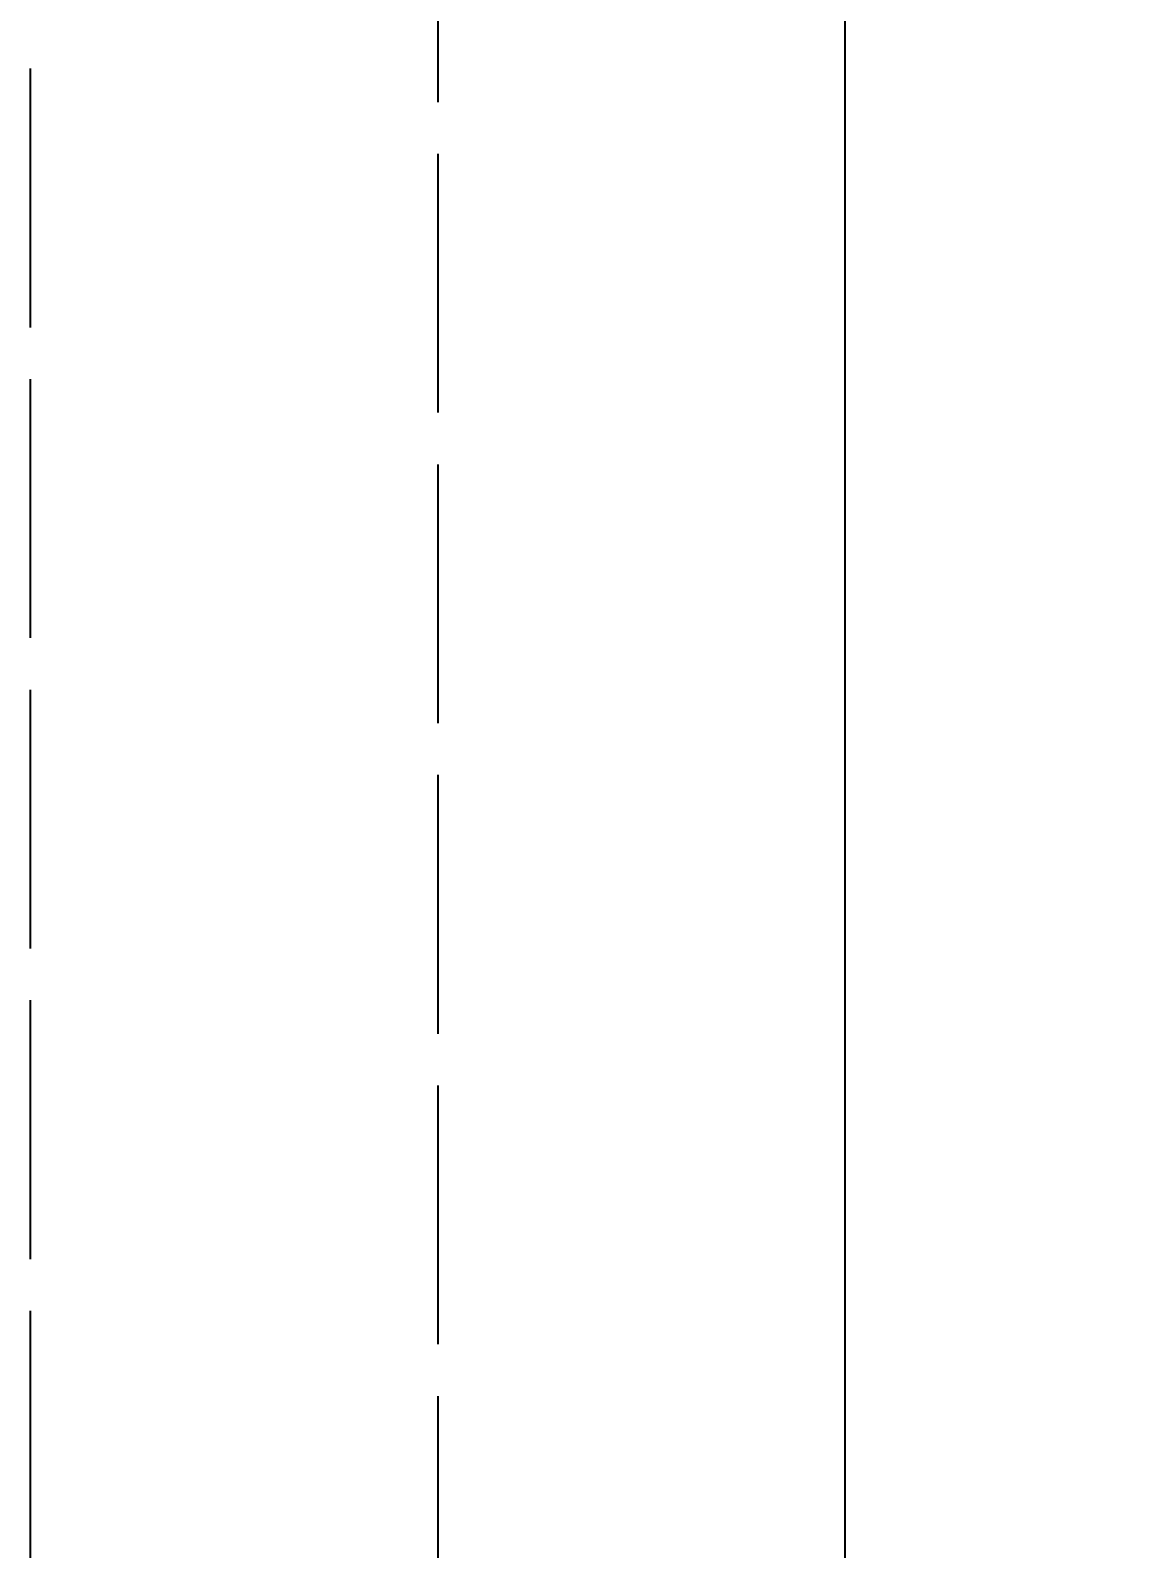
# Model space of a CAD drawing. Header units: millimetres. Extents: x -13 to 272, y -50 to 160.
# Drawn here: x 45.25 to 50.6, y 105.66 to 113.11 of the extents above; entities that cross this region are included whole.
import ezdxf

# ---------------------------------------------------------------- set-up
doc = ezdxf.new("R2010")
doc.units = ezdxf.units.MM
doc.linetypes.add('DASHED', pattern=[1.524, 1.27, -0.254])
for name, color, linetype in [('DIMS', 3, 'CONTINUOUS'), ('HIDDEN', 8, 'DASHED'), ('VISIBLE', 7, 'CONTINUOUS')]:
    doc.layers.add(name, color=color, linetype=linetype)
doc.styles.add('OpenSansCondensed-Light', font='OpenSansCondensed-Light.ttf')
doc.dimstyles.new('EZDXF', dxfattribs={"dimtxt": 0.25, "dimasz": 0.175, "dimexe": 0.375, "dimexo": 0.125, "dimgap": 0.1, "dimtad": 1, "dimlfac": 100, "dimzin": 12, "dimdsep": 46, "dimtxsty": 'OpenSansCondensed-Light', "dimblk": 'ARCHTICK', "dimcen": 2.5, "dimazin": 3, "dimtfac": 0.5, "dimtmove": 2, "dimatfit": 3})

# ---------------------------------------------------------------- blocks, each defined once
blk = doc.blocks.new('_ARCHTICK')
at = {"color": 0, "linetype": 'BYBLOCK', "const_width": 0.15}
blk.add_lwpolyline([(-0.5, -0.5), (0.5, 0.5)], dxfattribs=at)

msp = doc.modelspace()

# ---------------------------------------------------------------- linework, layer by layer
at = {"layer": 'HIDDEN'}
for points in [[(47.25, 144.51), (47.25, 105.51)], [(45.25, 102.51), (45.25, 120.31)]]:
    msp.add_lwpolyline(points, dxfattribs=at)
at = {"layer": 'VISIBLE'}
msp.add_lwpolyline([(49.25, 105.51), (49.25, 146.01)], dxfattribs=at)

# ---------------------------------------------------------------- dimensions: what is measured, and where the dimension line sits
at = {"layer": 'DIMS'}
for base, p2 in [((54.75, 100.51), (49.75, 146.01)), ((61.75, 100.51), (49.75, 144.01))]:
    msp.add_linear_dim(base=base, p1=(49.75, 100.51), p2=p2, angle=90, dimstyle='EZDXF', override={"dimtxt": 1.6, "dimasz": 1, "dimexe": 0.6, "dimexo": 0.5, "dimdec": 2}, dxfattribs=at).render()

doc.saveas('drawing.dxf')
